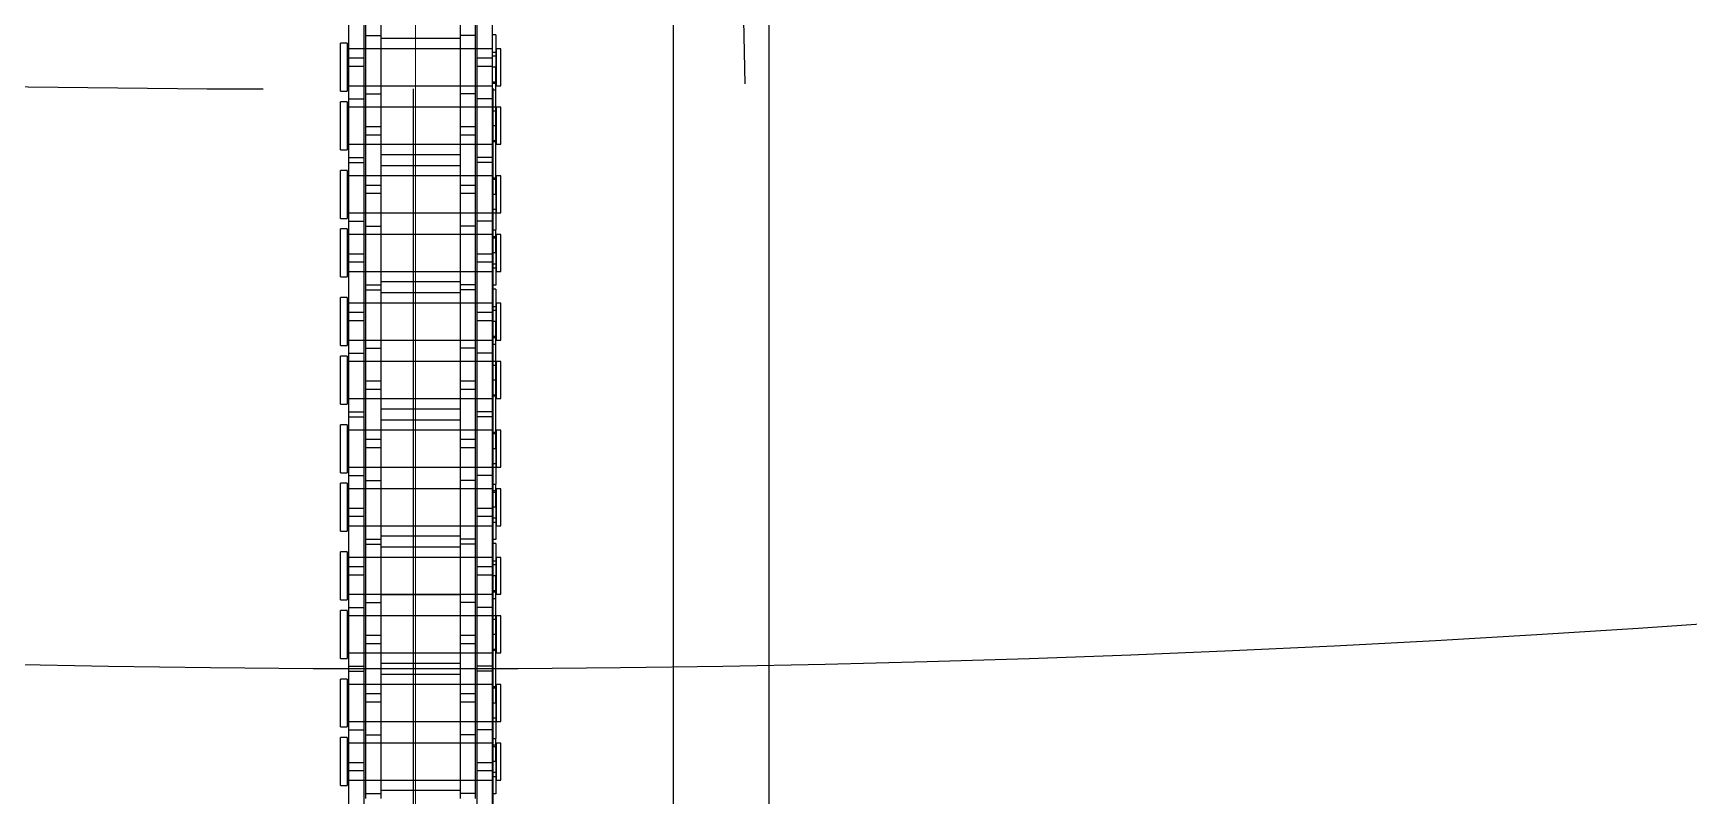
# Model space of a CAD drawing. Header units: metres. Extents: x 0 to 63075, y 0 to 44550.
# Drawn here: x 14531.3 to 14696.7, y 28417.3 to 28493.4 of the extents above; entities that cross this region are included whole.
import ezdxf

# ---------------------------------------------------------------- set-up
doc = ezdxf.new("R2010")
doc.units = ezdxf.units.M
doc.header["$LTSCALE"] = 75
for name, pattern in [('CENTER2', [28.575, 19.05, -3.175, 3.175, -3.175]), ('CENTERX2', [101.6, 63.5, -12.7, 12.7, -12.7]), ('HIDDEN2', [4.7625, 3.175, -1.5875])]:
    doc.linetypes.add(name, pattern=pattern)
for name, color, linetype in [('SC1', 7, 'CENTER2'), ('SDM', 7, 'Continuous'), ('SL1', 8, 'Continuous'), ('SL4', 4, 'Continuous'), ('ST1', 7, 'HIDDEN2')]:
    doc.layers.add(name, color=color, linetype=linetype)

# ---------------------------------------------------------------- blocks, each defined once
blk = doc.blocks.new('A$C29c634ac')
at = {"layer": 'SL1'}
blk.add_arc((6310.01, 7583.12), 1821.5, 111.63329, 68.36671, dxfattribs=at)
blk = doc.blocks.new('A$Ca53c419a')
at = {"layer": 'SL4'}
for p, q in [((3669.71, 215.76), (4459.48, 215.76)), ((4619.72, 206.23), (3669.71, 206.23))]:
    blk.add_line(p, q, dxfattribs=at)
at = {"layer": 'ST1'}
for p, q in [((3980.9, 248.16), (3989.99, 248.16)), ((3988.53, 249), (3993.33, 249)), ((3988.53, 249), (3988.53, 248.34)), ((3993.33, 248.34), (3988.53, 248.34)), ((3989.08, 248.34), (3989.08, 233.84)), ((3989.08, 248.16), (3989.08, 246.64)), ((3989.99, 248.16), (3990.85, 248.16)), ((3989.99, 246.64), (3989.99, 248.16)), ((3990.85, 248.16), (3999.95, 248.16)), ((3990.85, 248.16), (3990.85, 246.64)), ((3992.77, 233.84), (3992.77, 248.34)), ((3992.77, 246.64), (3992.77, 248.16)), ((3993.33, 248.34), (3993.33, 249)), ((3994.1, 248.16), (3994.1, 246.64)), ((3994.38, 249), (3999.17, 249)), ((3994.38, 249), (3994.38, 248.34)), ((3999.17, 248.34), (3994.38, 248.34)), ((3994.93, 248.34), (3994.93, 233.84)), ((3994.93, 248.16), (3994.93, 246.64)), ((3998.62, 233.84), (3998.62, 248.34)), ((3998.62, 246.64), (3998.62, 248.16)), ((3999.17, 248.34), (3999.17, 249)), ((3999.95, 248.16), (3999.95, 246.64)), ((3999.95, 248.16), (4006.3, 248.16)), ((4000.45, 248.16), (4000.45, 246.64)), ((4001.23, 249), (4006.03, 249)), ((4001.23, 249), (4001.23, 248.34)), ((4006.03, 248.34), (4001.23, 248.34)), ((4001.78, 248.34), (4001.78, 233.84)), ((4001.78, 248.16), (4001.78, 246.64)), ((4005.47, 233.84), (4005.47, 248.34)), ((4005.47, 246.64), (4005.47, 248.16)), ((4006.03, 248.34), (4006.03, 249)), ((4006.3, 248.16), (4006.3, 246.64)), ((4006.3, 248.16), (4015.39, 248.16)), ((4007.08, 249), (4011.87, 249)), ((4007.08, 249), (4007.08, 248.34)), ((4011.87, 248.34), (4007.08, 248.34)), ((4007.63, 248.34), (4007.63, 233.84)), ((4007.63, 248.16), (4007.63, 246.64)), ((4009.55, 246.64), (4009.55, 248.16)), ((4010.41, 248.16), (4010.41, 246.64)), ((4011.32, 233.84), (4011.32, 248.34)), ((4011.32, 246.64), (4011.32, 248.16)), ((4011.87, 248.34), (4011.87, 249)), ((4013.93, 249), (4018.73, 249)), ((4013.93, 249), (4013.93, 248.34)), ((4018.73, 248.34), (4013.93, 248.34)), ((4014.48, 248.34), (4014.48, 233.84)), ((4014.48, 248.16), (4014.48, 246.64)), ((4015.39, 248.16), (4016.25, 248.16)), ((4015.39, 246.64), (4015.39, 248.16)), ((4016.25, 248.16), (4025.35, 248.16)), ((4016.25, 248.16), (4016.25, 246.64)), ((4018.17, 233.84), (4018.17, 248.34)), ((4018.17, 246.64), (4018.17, 248.16)), ((4018.73, 248.34), (4018.73, 249)), ((4019.5, 248.16), (4019.5, 246.64)), ((4019.78, 249), (4024.57, 249)), ((4019.78, 249), (4019.78, 248.34)), ((4024.57, 248.34), (4019.78, 248.34)), ((4020.33, 248.34), (4020.33, 233.84)), ((4020.33, 248.16), (4020.33, 246.64)), ((4024.02, 233.84), (4024.02, 248.34)), ((4024.02, 246.64), (4024.02, 248.16)), ((4024.57, 248.34), (4024.57, 249)), ((4025.35, 248.16), (4025.35, 246.64)), ((4025.35, 248.16), (4031.7, 248.16)), ((4025.85, 248.16), (4025.85, 246.64)), ((4026.63, 249), (4031.43, 249)), ((4026.63, 249), (4026.63, 248.34)), ((4031.43, 248.34), (4026.63, 248.34)), ((4027.18, 248.34), (4027.18, 233.84)), ((4027.18, 248.16), (4027.18, 246.64)), ((4030.87, 233.84), (4030.87, 248.34)), ((4030.87, 246.64), (4030.87, 248.16)), ((4031.43, 248.34), (4031.43, 249)), ((4031.7, 248.16), (4031.7, 246.64)), ((4031.7, 248.16), (4040.79, 248.16)), ((4032.48, 249), (4037.27, 249)), ((4032.48, 249), (4032.48, 248.34)), ((4037.27, 248.34), (4032.48, 248.34)), ((4033.03, 248.34), (4033.03, 233.84)), ((4033.03, 248.16), (4033.03, 246.64)), ((4034.95, 246.64), (4034.95, 248.16)), ((4035.81, 248.16), (4035.81, 246.64)), ((4036.72, 233.84), (4036.72, 248.34)), ((4036.72, 246.64), (4036.72, 248.16)), ((4037.27, 248.34), (4037.27, 249)), ((4039.33, 249), (4044.13, 249)), ((4039.33, 249), (4039.33, 248.34)), ((4044.13, 248.34), (4039.33, 248.34)), ((4039.88, 248.34), (4039.88, 233.84)), ((4039.88, 248.16), (4039.88, 246.64)), ((4040.79, 248.16), (4041.65, 248.16)), ((4040.79, 246.64), (4040.79, 248.16)), ((4041.65, 248.16), (4050.75, 248.16)), ((4041.65, 248.16), (4041.65, 246.64)), ((4043.57, 233.84), (4043.57, 248.34)), ((4043.57, 246.64), (4043.57, 248.16)), ((4044.13, 248.34), (4044.13, 249)), ((4044.9, 248.16), (4044.9, 246.64)), ((4045.18, 249), (4049.97, 249)), ((4045.18, 249), (4045.18, 248.34)), ((4049.97, 248.34), (4045.18, 248.34)), ((4045.73, 248.34), (4045.73, 233.84)), ((4045.73, 248.16), (4045.73, 246.64)), ((4049.42, 233.84), (4049.42, 248.34)), ((4049.42, 246.64), (4049.42, 248.16)), ((4049.97, 248.34), (4049.97, 249)), ((4050.75, 248.16), (4050.75, 246.64)), ((4050.75, 248.16), (4057.1, 248.16)), ((4051.25, 248.16), (4051.25, 246.64)), ((4052.03, 249), (4056.83, 249)), ((4052.03, 249), (4052.03, 248.34)), ((4056.83, 248.34), (4052.03, 248.34)), ((4052.58, 248.34), (4052.58, 233.84)), ((4052.58, 248.16), (4052.58, 246.64)), ((4056.27, 233.84), (4056.27, 248.34)), ((4056.27, 246.64), (4056.27, 248.16)), ((4056.83, 248.34), (4056.83, 249)), ((4057.1, 248.16), (4057.1, 246.64)), ((4057.1, 248.16), (4066.19, 248.16)), ((4057.88, 249), (4062.67, 249)), ((4057.88, 249), (4057.88, 248.34)), ((4062.67, 248.34), (4057.88, 248.34)), ((4058.43, 248.34), (4058.43, 233.84)), ((4058.43, 248.16), (4058.43, 246.64)), ((4060.35, 246.64), (4060.35, 248.16)), ((4061.21, 248.16), (4061.21, 246.64)), ((4062.12, 233.84), (4062.12, 248.34)), ((4062.12, 246.64), (4062.12, 248.16)), ((4062.67, 248.34), (4062.67, 249)), ((3980.9, 246.64), (3989.99, 246.64)), ((3987.25, 246.48), (3993.6, 246.48)), ((3987.75, 246.48), (3987.75, 244.96)), ((3989.08, 246.48), (3989.08, 244.96)), ((3989.99, 246.64), (3990.85, 246.64)), ((3990.85, 246.64), (3999.95, 246.64)), ((3992.77, 244.96), (3992.77, 246.48)), ((3993.6, 246.48), (3993.6, 244.96)), ((3993.6, 246.48), (4002.69, 246.48)), ((3994.93, 246.48), (3994.93, 244.96)), ((3996.85, 244.96), (3996.85, 246.48)), ((3997.71, 246.48), (3997.71, 244.96)), ((3998.62, 244.96), (3998.62, 246.48)), ((3999.95, 246.64), (4006.3, 246.64)), ((4001.78, 246.48), (4001.78, 244.96)), ((4002.69, 246.48), (4003.55, 246.48)), ((4002.69, 244.96), (4002.69, 246.48)), ((4003.55, 246.48), (4012.65, 246.48)), ((4003.55, 246.48), (4003.55, 244.96)), ((4005.47, 244.96), (4005.47, 246.48)), ((4006.3, 246.64), (4015.39, 246.64)), ((4006.8, 246.48), (4006.8, 244.96)), ((4007.63, 246.48), (4007.63, 244.96)), ((4011.32, 244.96), (4011.32, 246.48)), ((4012.65, 246.48), (4012.65, 244.96)), ((4012.65, 246.48), (4019, 246.48)), ((4013.15, 246.48), (4013.15, 244.96)), ((4014.48, 246.48), (4014.48, 244.96)), ((4015.39, 246.64), (4016.25, 246.64)), ((4016.25, 246.64), (4025.35, 246.64)), ((4018.17, 244.96), (4018.17, 246.48)), ((4019, 246.48), (4019, 244.96)), ((4019, 246.48), (4028.09, 246.48)), ((4020.33, 246.48), (4020.33, 244.96)), ((4022.25, 244.96), (4022.25, 246.48)), ((4023.11, 246.48), (4023.11, 244.96)), ((4024.02, 244.96), (4024.02, 246.48)), ((4025.35, 246.64), (4031.7, 246.64)), ((4027.18, 246.48), (4027.18, 244.96)), ((4028.09, 246.48), (4028.95, 246.48)), ((4028.09, 244.96), (4028.09, 246.48)), ((4028.95, 246.48), (4038.05, 246.48)), ((4028.95, 246.48), (4028.95, 244.96)), ((4030.87, 244.96), (4030.87, 246.48)), ((4031.7, 246.64), (4040.79, 246.64)), ((4032.2, 246.48), (4032.2, 244.96)), ((4033.03, 246.48), (4033.03, 244.96)), ((4036.72, 244.96), (4036.72, 246.48)), ((4038.05, 246.48), (4038.05, 244.96)), ((4038.05, 246.48), (4044.4, 246.48)), ((4038.55, 246.48), (4038.55, 244.96)), ((4039.88, 246.48), (4039.88, 244.96)), ((4040.79, 246.64), (4041.65, 246.64)), ((4041.65, 246.64), (4050.75, 246.64)), ((4043.57, 244.96), (4043.57, 246.48)), ((4044.4, 246.48), (4044.4, 244.96)), ((4044.4, 246.48), (4053.49, 246.48)), ((4045.73, 246.48), (4045.73, 244.96)), ((4047.65, 244.96), (4047.65, 246.48)), ((4048.51, 246.48), (4048.51, 244.96)), ((4049.42, 244.96), (4049.42, 246.48)), ((4050.75, 246.64), (4057.1, 246.64)), ((4052.58, 246.48), (4052.58, 244.96)), ((4053.49, 246.48), (4054.35, 246.48)), ((4053.49, 244.96), (4053.49, 246.48)), ((4054.35, 246.48), (4063.45, 246.48)), ((4054.35, 246.48), (4054.35, 244.96)), ((4056.27, 244.96), (4056.27, 246.48)), ((4057.1, 246.64), (4066.19, 246.64)), ((4057.6, 246.48), (4057.6, 244.96)), ((4058.43, 246.48), (4058.43, 244.96)), ((4062.12, 244.96), (4062.12, 246.48)), ((4063.45, 246.48), (4063.45, 244.96)), ((4063.45, 246.48), (4069.8, 246.48)), ((3987.25, 244.96), (3993.6, 244.96)), ((3988.03, 237.03), (3988.03, 244.96)), ((3989.08, 244.96), (3989.08, 237.03)), ((3992.77, 237.03), (3992.77, 244.96)), ((3992.81, 244.96), (3992.81, 237.03)), ((3993.6, 244.96), (4002.69, 244.96)), ((3994.89, 237.03), (3994.89, 244.96)), ((3994.93, 244.96), (3994.93, 237.03)), ((3998.62, 237.03), (3998.62, 244.96)), ((3999.67, 244.96), (3999.67, 237.03)), ((4000.73, 237.03), (4000.73, 244.96)), ((4001.78, 244.96), (4001.78, 237.03)), ((4002.69, 244.96), (4003.55, 244.96)), ((4003.55, 244.96), (4012.65, 244.96)), ((4005.47, 237.03), (4005.47, 244.96)), ((4005.51, 244.96), (4005.51, 237.03)), ((4007.59, 237.03), (4007.59, 244.96)), ((4007.63, 244.96), (4007.63, 237.03)), ((4011.32, 237.03), (4011.32, 244.96)), ((4012.37, 244.96), (4012.37, 237.03)), ((4012.65, 244.96), (4019, 244.96)), ((4013.43, 237.03), (4013.43, 244.96)), ((4014.48, 244.96), (4014.48, 237.03)), ((4018.17, 237.03), (4018.17, 244.96)), ((4018.21, 244.96), (4018.21, 237.03)), ((4019, 244.96), (4028.09, 244.96)), ((4020.29, 237.03), (4020.29, 244.96)), ((4020.33, 244.96), (4020.33, 237.03)), ((4024.02, 237.03), (4024.02, 244.96)), ((4025.07, 244.96), (4025.07, 237.03)), ((4026.13, 237.03), (4026.13, 244.96)), ((4027.18, 244.96), (4027.18, 237.03)), ((4028.09, 244.96), (4028.95, 244.96)), ((4028.95, 244.96), (4038.05, 244.96)), ((4030.87, 237.03), (4030.87, 244.96)), ((4030.91, 244.96), (4030.91, 237.03)), ((4032.99, 237.03), (4032.99, 244.96)), ((4033.03, 244.96), (4033.03, 237.03)), ((4036.72, 237.03), (4036.72, 244.96)), ((4037.77, 244.96), (4037.77, 237.03)), ((4038.05, 244.96), (4044.4, 244.96)), ((4038.83, 237.03), (4038.83, 244.96)), ((4039.88, 244.96), (4039.88, 237.03)), ((4043.57, 237.03), (4043.57, 244.96)), ((4043.61, 244.96), (4043.61, 237.03)), ((4044.4, 244.96), (4053.49, 244.96)), ((4045.69, 237.03), (4045.69, 244.96)), ((4045.73, 244.96), (4045.73, 237.03)), ((4049.42, 237.03), (4049.42, 244.96)), ((4050.47, 244.96), (4050.47, 237.03)), ((4051.53, 237.03), (4051.53, 244.96)), ((4052.58, 244.96), (4052.58, 237.03)), ((4053.49, 244.96), (4054.35, 244.96)), ((4054.35, 244.96), (4063.45, 244.96)), ((4056.27, 237.03), (4056.27, 244.96)), ((4056.31, 244.96), (4056.31, 237.03)), ((4058.39, 237.03), (4058.39, 244.96)), ((4058.43, 244.96), (4058.43, 237.03)), ((4062.12, 237.03), (4062.12, 244.96)), ((4063.17, 244.96), (4063.17, 237.03)), ((4063.45, 244.96), (4069.8, 244.96)), ((3830.73, 241.72), (4058.11, 241.72)), ((3987.25, 237.03), (3993.6, 237.03)), ((3987.75, 235.51), (3987.75, 237.03)), ((3989.08, 237.03), (3989.08, 235.51)), ((3992.77, 235.51), (3992.77, 237.03)), ((3993.6, 235.51), (3993.6, 237.03)), ((3993.6, 237.03), (4002.69, 237.03)), ((3994.93, 237.03), (3994.93, 235.51)), ((3996.85, 235.51), (3996.85, 237.03)), ((3997.71, 237.03), (3997.71, 235.51)), ((3998.62, 235.51), (3998.62, 237.03)), ((4001.78, 237.03), (4001.78, 235.51)), ((4002.69, 237.03), (4003.55, 237.03)), ((4002.69, 235.51), (4002.69, 237.03)), ((4003.55, 237.03), (4012.65, 237.03)), ((4003.55, 237.03), (4003.55, 235.51)), ((4005.47, 235.51), (4005.47, 237.03)), ((4006.8, 235.51), (4006.8, 237.03)), ((4007.63, 237.03), (4007.63, 235.51)), ((4011.32, 235.51), (4011.32, 237.03)), ((4012.65, 235.51), (4012.65, 237.03)), ((4012.65, 237.03), (4019, 237.03)), ((4013.15, 235.51), (4013.15, 237.03)), ((4014.48, 237.03), (4014.48, 235.51)), ((4018.17, 235.51), (4018.17, 237.03)), ((4019, 235.51), (4019, 237.03)), ((4019, 237.03), (4028.09, 237.03)), ((4020.33, 237.03), (4020.33, 235.51)), ((4022.25, 235.51), (4022.25, 237.03)), ((4023.11, 237.03), (4023.11, 235.51)), ((4024.02, 235.51), (4024.02, 237.03)), ((4027.18, 237.03), (4027.18, 235.51)), ((4028.09, 237.03), (4028.95, 237.03)), ((4028.09, 235.51), (4028.09, 237.03)), ((4028.95, 237.03), (4038.05, 237.03)), ((4028.95, 237.03), (4028.95, 235.51)), ((4030.87, 235.51), (4030.87, 237.03)), ((4032.2, 235.51), (4032.2, 237.03)), ((4033.03, 237.03), (4033.03, 235.51)), ((4036.72, 235.51), (4036.72, 237.03)), ((4038.05, 235.51), (4038.05, 237.03)), ((4038.05, 237.03), (4044.4, 237.03)), ((4038.55, 235.51), (4038.55, 237.03)), ((4039.88, 237.03), (4039.88, 235.51)), ((4043.57, 235.51), (4043.57, 237.03)), ((4044.4, 235.51), (4044.4, 237.03)), ((4044.4, 237.03), (4053.49, 237.03)), ((4045.73, 237.03), (4045.73, 235.51)), ((4047.65, 235.51), (4047.65, 237.03)), ((4048.51, 237.03), (4048.51, 235.51)), ((4049.42, 235.51), (4049.42, 237.03)), ((4052.58, 237.03), (4052.58, 235.51)), ((4053.49, 237.03), (4054.35, 237.03)), ((4053.49, 235.51), (4053.49, 237.03)), ((4054.35, 237.03), (4063.45, 237.03)), ((4054.35, 237.03), (4054.35, 235.51)), ((4056.27, 235.51), (4056.27, 237.03)), ((4057.6, 235.51), (4057.6, 237.03)), ((4058.43, 237.03), (4058.43, 235.51)), ((4062.12, 235.51), (4062.12, 237.03)), ((4063.45, 235.51), (4063.45, 237.03)), ((4063.45, 237.03), (4069.8, 237.03)), ((3980.9, 235.36), (3989.99, 235.36)), ((3987.25, 235.51), (3993.6, 235.51)), ((3989.08, 235.36), (3989.08, 233.84)), ((3989.99, 235.36), (3990.85, 235.36)), ((3989.99, 233.84), (3989.99, 235.36)), ((3990.85, 235.36), (3999.95, 235.36)), ((3990.85, 235.36), (3990.85, 233.84)), ((3992.77, 233.84), (3992.77, 235.36)), ((3993.6, 235.51), (4002.69, 235.51)), ((3994.1, 233.84), (3994.1, 235.36)), ((3994.93, 235.36), (3994.93, 233.51)), ((3998.62, 233.84), (3998.62, 235.36)), ((3999.95, 233.84), (3999.95, 235.36)), ((3999.95, 235.36), (4006.3, 235.36)), ((4000.45, 233.84), (4000.45, 235.36)), ((4001.78, 235.36), (4001.78, 233.84)), ((4002.69, 235.51), (4003.55, 235.51)), ((4003.55, 235.51), (4012.65, 235.51)), ((4005.47, 233.51), (4005.47, 235.36)), ((4006.3, 233.84), (4006.3, 235.36)), ((4006.3, 235.36), (4015.39, 235.36)), ((4007.63, 235.36), (4007.63, 233.84)), ((4009.55, 233.84), (4009.55, 235.36)), ((4010.41, 235.36), (4010.41, 233.84)), ((4011.32, 233.84), (4011.32, 235.36)), ((4012.65, 235.51), (4019, 235.51)), ((4014.48, 235.36), (4014.48, 233.84)), ((4015.39, 235.36), (4016.25, 235.36)), ((4015.39, 233.84), (4015.39, 235.36)), ((4016.25, 235.36), (4025.35, 235.36)), ((4016.25, 235.36), (4016.25, 233.84)), ((4018.17, 233.84), (4018.17, 235.36)), ((4019, 235.51), (4028.09, 235.51)), ((4019.5, 233.84), (4019.5, 235.36)), ((4020.33, 235.36), (4020.33, 233.51)), ((4024.02, 233.84), (4024.02, 235.36)), ((4025.35, 233.84), (4025.35, 235.36)), ((4025.35, 235.36), (4031.7, 235.36)), ((4025.85, 233.84), (4025.85, 235.36)), ((4027.18, 235.36), (4027.18, 233.84)), ((4028.09, 235.51), (4028.95, 235.51)), ((4028.95, 235.51), (4038.05, 235.51)), ((4030.87, 233.51), (4030.87, 235.36)), ((4031.7, 233.84), (4031.7, 235.36)), ((4031.7, 235.36), (4040.79, 235.36)), ((4033.03, 235.36), (4033.03, 233.84)), ((4034.95, 233.84), (4034.95, 235.36)), ((4035.81, 235.36), (4035.81, 233.84)), ((4036.72, 233.84), (4036.72, 235.36)), ((4038.05, 235.51), (4044.4, 235.51)), ((4039.88, 235.36), (4039.88, 233.84)), ((4040.79, 235.36), (4041.65, 235.36)), ((4040.79, 233.84), (4040.79, 235.36)), ((4041.65, 235.36), (4050.75, 235.36)), ((4041.65, 235.36), (4041.65, 233.84)), ((4043.57, 233.84), (4043.57, 235.36)), ((4044.4, 235.51), (4053.49, 235.51)), ((4044.9, 233.84), (4044.9, 235.36)), ((4045.73, 235.36), (4045.73, 233.51)), ((4049.42, 233.84), (4049.42, 235.36)), ((4050.75, 233.84), (4050.75, 235.36)), ((4050.75, 235.36), (4057.1, 235.36)), ((4051.25, 233.84), (4051.25, 235.36)), ((4052.58, 235.36), (4052.58, 233.84)), ((4053.49, 235.51), (4054.35, 235.51)), ((4054.35, 235.51), (4063.45, 235.51)), ((4056.27, 233.51), (4056.27, 235.36)), ((4057.1, 233.84), (4057.1, 235.36)), ((4057.1, 235.36), (4066.19, 235.36)), ((4058.43, 235.36), (4058.43, 233.84)), ((4060.35, 233.84), (4060.35, 235.36)), ((4061.21, 235.36), (4061.21, 233.84)), ((4062.12, 233.84), (4062.12, 235.36)), ((4063.45, 235.51), (4069.8, 235.51)), ((4058.18, 233.78), (3830.73, 233.78)), ((3980.9, 233.84), (3989.99, 233.84)), ((3987.7, 233.51), (3987.7, 233.84)), ((3990.93, 233.51), (3987.7, 233.51)), ((3992.77, 233.47), (3989.08, 233.47)), ((3989.08, 233.47), (3989.08, 233)), ((3989.45, 233.84), (3989.45, 233.47)), ((3989.82, 233.51), (3989.82, 233.84)), ((3989.99, 233.84), (3990.85, 233.84)), ((3990.85, 233.84), (3999.95, 233.84)), ((3990.93, 233.51), (3990.93, 233.84)), ((3990.93, 233.51), (3993.22, 233.51)), ((3992.4, 233.47), (3992.4, 233.84)), ((3992.55, 233.51), (3992.55, 233.84)), ((3992.77, 233), (3992.77, 233.47)), ((3993.22, 233.84), (3993.22, 233.51)), ((3996.77, 233.51), (3993.22, 233.51)), ((3998.62, 233.47), (3994.93, 233.47)), ((3994.93, 233.47), (3994.93, 233)), ((3995.3, 233.84), (3995.3, 233.47)), ((3996.77, 233.51), (3996.77, 233.84)), ((3996.77, 233.51), (4009.47, 233.51)), ((3998.25, 233.47), (3998.25, 233.84)), ((3998.39, 233.51), (3998.39, 233.84)), ((3998.62, 233), (3998.62, 233.47)), ((3999.95, 233.84), (4006.3, 233.84)), ((4005.47, 233.47), (4001.78, 233.47)), ((4001.78, 233.47), (4001.78, 233)), ((4002.01, 233.51), (4002.01, 233.84)), ((4002.15, 233.84), (4002.15, 233.47)), ((4003.63, 233.51), (4003.63, 233.84)), ((4005.1, 233.47), (4005.1, 233.84)), ((4005.47, 233), (4005.47, 233.47)), ((4006.3, 233.84), (4015.39, 233.84)), ((4007.18, 233.51), (4007.18, 233.84)), ((4011.32, 233.47), (4007.63, 233.47)), ((4007.63, 233.47), (4007.63, 233)), ((4007.86, 233.51), (4007.86, 233.84)), ((4008, 233.84), (4008, 233.47)), ((4009.47, 233.51), (4009.47, 233.84)), ((4012.71, 233.51), (4009.47, 233.51)), ((4010.58, 233.51), (4010.58, 233.84)), ((4010.95, 233.47), (4010.95, 233.84)), ((4011.32, 233), (4011.32, 233.47)), ((4012.71, 233.51), (4012.71, 233.84)), ((4013.1, 233.51), (4013.1, 233.84)), ((4016.33, 233.51), (4013.1, 233.51)), ((4018.17, 233.47), (4014.48, 233.47)), ((4014.48, 233.47), (4014.48, 233)), ((4014.85, 233.84), (4014.85, 233.47)), ((4015.22, 233.51), (4015.22, 233.84)), ((4015.39, 233.84), (4016.25, 233.84)), ((4016.25, 233.84), (4025.35, 233.84)), ((4016.33, 233.51), (4016.33, 233.84)), ((4016.33, 233.51), (4018.62, 233.51)), ((4017.8, 233.47), (4017.8, 233.84)), ((4017.95, 233.51), (4017.95, 233.84)), ((4018.17, 233), (4018.17, 233.47)), ((4018.62, 233.84), (4018.62, 233.51)), ((4022.17, 233.51), (4018.62, 233.51)), ((4024.02, 233.47), (4020.33, 233.47)), ((4020.33, 233.47), (4020.33, 233)), ((4020.7, 233.84), (4020.7, 233.47)), ((4022.17, 233.51), (4022.17, 233.84)), ((4022.17, 233.51), (4034.87, 233.51)), ((4023.65, 233.47), (4023.65, 233.84)), ((4023.79, 233.51), (4023.79, 233.84)), ((4024.02, 233), (4024.02, 233.47)), ((4025.35, 233.84), (4031.7, 233.84)), ((4030.87, 233.47), (4027.18, 233.47)), ((4027.18, 233.47), (4027.18, 233)), ((4027.41, 233.51), (4027.41, 233.84)), ((4027.55, 233.84), (4027.55, 233.47)), ((4029.03, 233.51), (4029.03, 233.84)), ((4030.5, 233.47), (4030.5, 233.84)), ((4030.87, 233), (4030.87, 233.47)), ((4031.7, 233.84), (4040.79, 233.84)), ((4032.58, 233.51), (4032.58, 233.84)), ((4036.72, 233.47), (4033.03, 233.47)), ((4033.03, 233.47), (4033.03, 233)), ((4033.26, 233.51), (4033.26, 233.84)), ((4033.4, 233.84), (4033.4, 233.47)), ((4034.87, 233.51), (4034.87, 233.84)), ((4038.11, 233.51), (4034.87, 233.51)), ((4035.98, 233.51), (4035.98, 233.84)), ((4036.35, 233.47), (4036.35, 233.84)), ((4036.72, 233), (4036.72, 233.47)), ((4038.11, 233.51), (4038.11, 233.84)), ((4038.5, 233.51), (4038.5, 233.84)), ((4041.73, 233.51), (4038.5, 233.51)), ((4043.57, 233.47), (4039.88, 233.47)), ((4039.88, 233.47), (4039.88, 233)), ((4040.25, 233.84), (4040.25, 233.47)), ((4040.62, 233.51), (4040.62, 233.84)), ((4040.79, 233.84), (4041.65, 233.84)), ((4041.65, 233.84), (4050.75, 233.84)), ((4041.73, 233.51), (4041.73, 233.84)), ((4041.73, 233.51), (4044.02, 233.51)), ((4043.2, 233.47), (4043.2, 233.84)), ((4043.35, 233.51), (4043.35, 233.84)), ((4043.57, 233), (4043.57, 233.47)), ((4044.02, 233.84), (4044.02, 233.51)), ((4047.57, 233.51), (4044.02, 233.51)), ((4049.42, 233.47), (4045.73, 233.47)), ((4045.73, 233.47), (4045.73, 233)), ((4046.1, 233.84), (4046.1, 233.47)), ((4047.57, 233.51), (4047.57, 233.84)), ((4047.57, 233.51), (4060.27, 233.51)), ((4049.05, 233.47), (4049.05, 233.84)), ((4049.19, 233.51), (4049.19, 233.84)), ((4049.42, 233), (4049.42, 233.47)), ((4050.75, 233.84), (4057.1, 233.84)), ((4056.27, 233.47), (4052.58, 233.47)), ((4052.58, 233.47), (4052.58, 233)), ((4052.81, 233.51), (4052.81, 233.84)), ((4052.95, 233.84), (4052.95, 233.47)), ((4054.43, 233.51), (4054.43, 233.84)), ((4055.9, 233.47), (4055.9, 233.84)), ((4056.27, 233), (4056.27, 233.47)), ((4057.1, 233.84), (4066.19, 233.84)), ((4057.98, 233.51), (4057.98, 233.84)), ((4062.12, 233.47), (4058.43, 233.47)), ((4058.43, 233.47), (4058.43, 233)), ((4058.66, 233.51), (4058.66, 233.84)), ((4058.8, 233.84), (4058.8, 233.47)), ((4060.27, 233.51), (4060.27, 233.84)), ((4063.51, 233.51), (4060.27, 233.51)), ((4061.38, 233.51), (4061.38, 233.84)), ((4061.75, 233.47), (4061.75, 233.84)), ((4062.12, 233), (4062.12, 233.47)), ((4063.51, 233.51), (4063.51, 233.84)), ((3989.08, 233), (3992.77, 233)), ((3994.93, 233), (3998.62, 233)), ((4001.78, 233), (4005.47, 233)), ((4007.63, 233), (4011.32, 233)), ((4014.48, 233), (4018.17, 233)), ((4020.33, 233), (4024.02, 233)), ((4027.18, 233), (4030.87, 233)), ((4033.03, 233), (4036.72, 233)), ((4039.88, 233), (4043.57, 233)), ((4045.73, 233), (4049.42, 233)), ((4052.58, 233), (4056.27, 233)), ((4058.43, 233), (4062.12, 233)), ((3669.71, 215.76), (4459.48, 215.76)), ((4669.71, 211), (3669.71, 211)), ((4064.96, 208.78), (4058.61, 208.63))]:
    blk.add_line(p, q, dxfattribs=at)
blk.add_arc((5821.72, 251.5), 1763.63, 172.09373, 181.39302, dxfattribs=at)

msp = doc.modelspace()

# ---------------------------------------------------------------- linework, layer by layer
at = {"layer": 'SC1', "color": 7, "linetype": 'CENTERX2', "lineweight": 9}
msp.add_line((14569.52, 27471.35), (14569.52, 41727.52), dxfattribs=at)

# ---------------------------------------------------------------- block references
at = {"layer": 'SDM'}
msp.add_blockref('A$C29c634ac', (8259.51, 22668.36), dxfattribs=at)
at = {"layer": 'SDM', "rotation": 90}
msp.add_blockref('A$Ca53c419a', (14811.03, 24429.77), dxfattribs=at)

doc.saveas('drawing.dxf')
